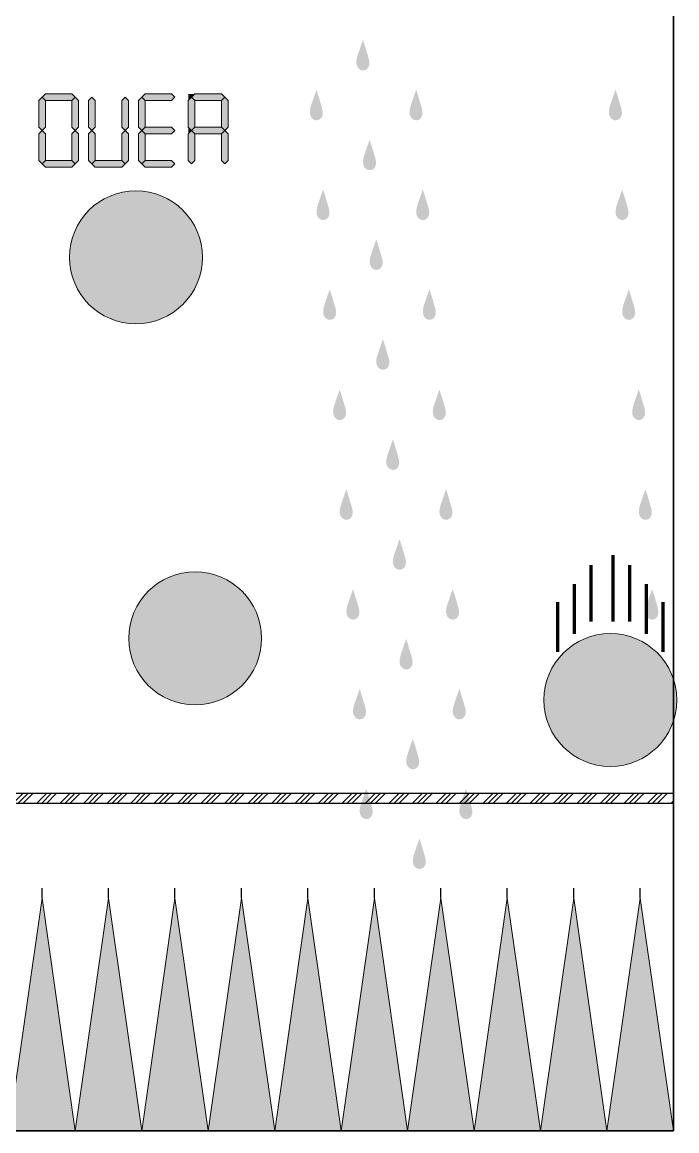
# Model space of a CAD drawing. Header units: millimetres. Extents: x -914 to 2637, y 40 to 664.
# Drawn here: x 2439.8 to 2636.8, y 39.6 to 373 of the extents above; entities that cross this region are included whole.
import ezdxf

# ---------------------------------------------------------------- set-up
doc = ezdxf.new("R2010")
doc.units = ezdxf.units.MM
doc.header["$MEASUREMENT"] = 0
doc.layers.get('DEFPOINTS').update_dxf_attribs({"lineweight": 9})
picture_1 = doc.add_image_def('image1.jpg', size_in_pixel=(400, 500))

msp = doc.modelspace()

# ---------------------------------------------------------------- hatches: boundary and pattern name
h = msp.add_hatch(color=256)
h.dxf.hatch_style = 1
h.set_gradient(color1=(128, 128, 128), color2=(214, 214, 214), tint=1, name='INVCYLINDER')
edge = h.paths.add_edge_path()
edge.add_spline(control_points=[(2542.38, 367.63), (2542.15, 366.98), (2541.73, 365.78), (2541.04, 363.77), (2540.36, 361.88), (2540.36, 359.79), (2541.6, 358.34), (2543.49, 358.5), (2544.42, 360.04), (2544.18, 361.97), (2543.55, 363.8), (2543, 365.79), (2542.6, 366.98), (2542.38, 367.63)], knot_values=[0, 0, 0, 0, 2.075802, 3.793965, 6.384363, 8.068256, 9.857077, 11.399505, 12.986538, 14.639919, 17.091262, 18.797614, 20.849902, 20.849902, 20.849902, 20.849902], degree=3, periodic=0)
h = msp.add_hatch(color=256)
h.dxf.hatch_style = 1
h.set_gradient(color1=(255, 0, 255), color2=(255, 0, 0), rotation=90, tint=1, name='SPHERICAL')
h.paths.add_polyline_path([(2444.8, 341.37), (2445.8, 340.37), (2446.8, 341.37), (2446.8, 349.37), (2445.8, 350.37), (2444.8, 349.37)])
h = msp.add_hatch(color=256)
h.dxf.hatch_style = 1
h.set_gradient(color1=(255, 0, 255), color2=(255, 0, 0), rotation=90, tint=1, name='SPHERICAL')
h.paths.add_polyline_path([(2454.8, 349.37), (2455.8, 350.37), (2454.8, 351.37), (2446.8, 351.37), (2445.8, 350.37), (2446.8, 349.37)])
h = msp.add_hatch(color=256)
h.dxf.hatch_style = 1
h.set_gradient(color1=(255, 0, 255), color2=(255, 0, 0), rotation=90, tint=1, name='SPHERICAL')
h.paths.add_polyline_path([(2454.8, 341.37), (2455.8, 340.37), (2456.8, 341.37), (2456.8, 349.37), (2455.8, 350.37), (2454.8, 349.37)])
h = msp.add_hatch(color=256)
h.dxf.hatch_style = 1
h.set_gradient(color1=(255, 0, 255), color2=(255, 0, 0), rotation=90, tint=1, name='SPHERICAL')
h.paths.add_polyline_path([(2459.8, 341.37), (2460.8, 340.37), (2461.8, 341.37), (2461.8, 349.37), (2460.8, 350.37), (2459.8, 349.37)])
h = msp.add_hatch(color=256)
h.dxf.hatch_style = 1
h.set_gradient(color1=(255, 0, 255), color2=(255, 0, 0), rotation=90, tint=1, name='SPHERICAL')
h.paths.add_polyline_path([(2469.8, 341.37), (2470.8, 340.37), (2471.8, 341.37), (2471.8, 349.37), (2470.8, 350.37), (2469.8, 349.37)])
h = msp.add_hatch(color=256)
h.dxf.hatch_style = 1
h.set_gradient(color1=(255, 0, 255), color2=(255, 0, 0), rotation=90, tint=1, name='SPHERICAL')
h.paths.add_polyline_path([(2474.8, 341.37), (2475.8, 340.37), (2476.8, 341.37), (2476.8, 349.37), (2475.8, 350.37), (2474.8, 349.37)])
h = msp.add_hatch(color=256)
h.dxf.hatch_style = 1
h.set_gradient(color1=(255, 0, 255), color2=(255, 0, 0), rotation=90, tint=1, name='SPHERICAL')
h.paths.add_polyline_path([(2484.8, 349.37), (2485.8, 350.37), (2484.8, 351.37), (2476.8, 351.37), (2475.8, 350.37), (2476.8, 349.37)])
h = msp.add_hatch(color=256)
h.dxf.hatch_style = 1
h.set_gradient(color1=(255, 0, 255), color2=(255, 0, 255), rotation=90, tint=1, name='SPHERICAL')
h.paths.add_polyline_path([(2491.8, 351.37), (2489.8, 351.37), (2490.8, 350.37)])
h = msp.add_hatch(color=256)
h.dxf.hatch_style = 1
h.set_gradient(color1=(255, 0, 255), color2=(255, 0, 255), rotation=90, tint=1, name='SPHERICAL')
h.paths.add_polyline_path([(2490.8, 350.37), (2489.8, 351.37), (2489.8, 349.37)])
h = msp.add_hatch(color=256)
h.dxf.hatch_style = 1
h.set_gradient(color1=(255, 0, 255), color2=(255, 0, 0), rotation=90, tint=1, name='SPHERICAL')
h.paths.add_polyline_path([(2489.8, 341.37), (2490.8, 340.37), (2491.8, 341.37), (2491.8, 349.37), (2490.8, 350.37), (2489.8, 349.37)])
h = msp.add_hatch(color=256)
h.dxf.hatch_style = 1
h.set_gradient(color1=(255, 0, 255), color2=(255, 0, 0), rotation=90, tint=1, name='SPHERICAL')
h.paths.add_polyline_path([(2499.8, 349.37), (2500.8, 350.37), (2499.8, 351.37), (2491.8, 351.37), (2490.8, 350.37), (2491.8, 349.37)])
h = msp.add_hatch(color=256)
h.dxf.hatch_style = 1
h.set_gradient(color1=(255, 0, 255), color2=(255, 0, 0), rotation=90, tint=1, name='SPHERICAL')
h.paths.add_polyline_path([(2499.8, 341.37), (2500.8, 340.37), (2501.8, 341.37), (2501.8, 349.37), (2500.8, 350.37), (2499.8, 349.37)])
h = msp.add_hatch(color=256)
h.dxf.hatch_style = 1
h.set_gradient(color1=(128, 128, 128), color2=(214, 214, 214), tint=1, name='INVCYLINDER')
edge = h.paths.add_edge_path()
edge.add_spline(control_points=[(2528.38, 352.63), (2528.15, 351.98), (2527.73, 350.78), (2527.04, 348.77), (2526.36, 346.88), (2526.36, 344.79), (2527.6, 343.34), (2529.49, 343.5), (2530.42, 345.04), (2530.18, 346.97), (2529.55, 348.8), (2529, 350.79), (2528.6, 351.98), (2528.38, 352.63)], knot_values=[0, 0, 0, 0, 2.075802, 3.793965, 6.384363, 8.068256, 9.857077, 11.399505, 12.986538, 14.639919, 17.091262, 18.797614, 20.849902, 20.849902, 20.849902, 20.849902], degree=3, periodic=0)
h = msp.add_hatch(color=256)
h.dxf.hatch_style = 1
h.set_gradient(color1=(128, 128, 128), color2=(214, 214, 214), tint=1, name='INVCYLINDER')
edge = h.paths.add_edge_path()
edge.add_spline(control_points=[(2558.38, 352.63), (2558.15, 351.98), (2557.73, 350.78), (2557.04, 348.77), (2556.36, 346.88), (2556.36, 344.79), (2557.6, 343.34), (2559.49, 343.5), (2560.42, 345.04), (2560.18, 346.97), (2559.55, 348.8), (2559, 350.79), (2558.6, 351.98), (2558.38, 352.63)], knot_values=[0, 0, 0, 0, 2.075802, 3.793965, 6.384363, 8.068256, 9.857077, 11.399505, 12.986538, 14.639919, 17.091262, 18.797614, 20.849902, 20.849902, 20.849902, 20.849902], degree=3, periodic=0)
h = msp.add_hatch(color=256)
h.dxf.hatch_style = 1
h.set_gradient(color1=(128, 128, 128), color2=(214, 214, 214), tint=1, name='INVCYLINDER')
edge = h.paths.add_edge_path()
edge.add_spline(control_points=[(2618.38, 352.63), (2618.15, 351.98), (2617.73, 350.78), (2617.04, 348.77), (2616.36, 346.88), (2616.36, 344.79), (2617.6, 343.34), (2619.49, 343.5), (2620.42, 345.04), (2620.18, 346.97), (2619.55, 348.8), (2619, 350.79), (2618.6, 351.98), (2618.38, 352.63)], knot_values=[0, 0, 0, 0, 2.075802, 3.793965, 6.384363, 8.068256, 9.857077, 11.399505, 12.986538, 14.639919, 17.091262, 18.797614, 20.849902, 20.849902, 20.849902, 20.849902], degree=3, periodic=0)
h = msp.add_hatch(color=256)
h.dxf.hatch_style = 1
h.set_gradient(color1=(255, 0, 255), color2=(255, 0, 0), rotation=90, tint=1, name='SPHERICAL')
h.paths.add_polyline_path([(2444.8, 331.37), (2445.8, 330.37), (2446.8, 331.37), (2446.8, 339.37), (2445.8, 340.37), (2444.8, 339.37)])
h = msp.add_hatch(color=256)
h.dxf.hatch_style = 1
h.set_gradient(color1=(255, 0, 255), color2=(255, 0, 0), rotation=90, tint=1, name='SPHERICAL')
h.paths.add_polyline_path([(2454.8, 331.37), (2455.8, 330.37), (2456.8, 331.37), (2456.8, 339.37), (2455.8, 340.37), (2454.8, 339.37)])
h = msp.add_hatch(color=256)
h.dxf.hatch_style = 1
h.set_gradient(color1=(255, 0, 255), color2=(255, 0, 0), rotation=90, tint=1, name='SPHERICAL')
h.paths.add_polyline_path([(2459.8, 331.37), (2460.8, 330.37), (2461.8, 331.37), (2461.8, 339.37), (2460.8, 340.37), (2459.8, 339.37)])
h = msp.add_hatch(color=256)
h.dxf.hatch_style = 1
h.set_gradient(color1=(255, 0, 255), color2=(255, 0, 0), rotation=90, tint=1, name='SPHERICAL')
h.paths.add_polyline_path([(2469.8, 331.37), (2470.8, 330.37), (2471.8, 331.37), (2471.8, 339.37), (2470.8, 340.37), (2469.8, 339.37)])
h = msp.add_hatch(color=256)
h.dxf.hatch_style = 1
h.set_gradient(color1=(255, 0, 255), color2=(255, 0, 0), rotation=90, tint=1, name='SPHERICAL')
h.paths.add_polyline_path([(2474.8, 331.37), (2475.8, 330.37), (2476.8, 331.37), (2476.8, 339.37), (2475.8, 340.37), (2474.8, 339.37)])
h = msp.add_hatch(color=256)
h.dxf.hatch_style = 1
h.set_gradient(color1=(255, 0, 255), color2=(255, 0, 0), rotation=90, tint=1, name='SPHERICAL')
h.paths.add_polyline_path([(2484.8, 339.37), (2485.8, 340.37), (2484.8, 341.37), (2476.8, 341.37), (2475.8, 340.37), (2476.8, 339.37)])
h = msp.add_hatch(color=256)
h.dxf.hatch_style = 1
h.set_gradient(color1=(255, 0, 255), color2=(255, 0, 255), rotation=90, tint=1, name='SPHERICAL')
h.paths.add_polyline_path([(2490.8, 340.37), (2489.8, 341.37), (2489.8, 339.37)])
h = msp.add_hatch(color=256)
h.dxf.hatch_style = 1
h.set_gradient(color1=(255, 0, 255), color2=(255, 0, 0), rotation=90, tint=1, name='SPHERICAL')
h.paths.add_polyline_path([(2489.8, 331.37), (2490.8, 330.37), (2491.8, 331.37), (2491.8, 339.37), (2490.8, 340.37), (2489.8, 339.37)])
h = msp.add_hatch(color=256)
h.dxf.hatch_style = 1
h.set_gradient(color1=(255, 0, 255), color2=(255, 0, 0), rotation=90, tint=1, name='SPHERICAL')
h.paths.add_polyline_path([(2499.8, 339.37), (2500.8, 340.37), (2499.8, 341.37), (2491.8, 341.37), (2490.8, 340.37), (2491.8, 339.37)])
h = msp.add_hatch(color=256)
h.dxf.hatch_style = 1
h.set_gradient(color1=(255, 0, 255), color2=(255, 0, 0), rotation=90, tint=1, name='SPHERICAL')
h.paths.add_polyline_path([(2499.8, 331.37), (2500.8, 330.37), (2501.8, 331.37), (2501.8, 339.37), (2500.8, 340.37), (2499.8, 339.37)])
h = msp.add_hatch(color=256)
h.dxf.hatch_style = 1
h.set_gradient(color1=(128, 128, 128), color2=(214, 214, 214), tint=1, name='INVCYLINDER')
edge = h.paths.add_edge_path()
edge.add_spline(control_points=[(2544.38, 337.63), (2544.15, 336.98), (2543.73, 335.78), (2543.04, 333.77), (2542.36, 331.88), (2542.36, 329.79), (2543.6, 328.34), (2545.49, 328.5), (2546.42, 330.04), (2546.18, 331.97), (2545.55, 333.8), (2545, 335.79), (2544.6, 336.98), (2544.38, 337.63)], knot_values=[0, 0, 0, 0, 2.075802, 3.793965, 6.384363, 8.068256, 9.857077, 11.399505, 12.986538, 14.639919, 17.091262, 18.797614, 20.849902, 20.849902, 20.849902, 20.849902], degree=3, periodic=0)
h = msp.add_hatch(color=256)
h.dxf.hatch_style = 1
h.set_gradient(color1=(255, 0, 255), color2=(255, 0, 0), rotation=90, tint=1, name='SPHERICAL')
h.paths.add_polyline_path([(2454.8, 329.37), (2455.8, 330.37), (2454.8, 331.37), (2446.8, 331.37), (2445.8, 330.37), (2446.8, 329.37)])
h = msp.add_hatch(color=256)
h.dxf.hatch_style = 1
h.set_gradient(color1=(255, 0, 255), color2=(255, 0, 0), rotation=90, tint=1, name='SPHERICAL')
h.paths.add_polyline_path([(2469.8, 329.37), (2470.8, 330.37), (2469.8, 331.37), (2461.8, 331.37), (2460.8, 330.37), (2461.8, 329.37)])
h = msp.add_hatch(color=256)
h.dxf.hatch_style = 1
h.set_gradient(color1=(255, 0, 255), color2=(255, 0, 0), rotation=90, tint=1, name='SPHERICAL')
h.paths.add_polyline_path([(2484.8, 329.37), (2485.8, 330.37), (2484.8, 331.37), (2476.8, 331.37), (2475.8, 330.37), (2476.8, 329.37)])
h = msp.add_hatch(color=256)
h.dxf.hatch_style = 1
h.set_gradient(color1=(255, 0, 0), rotation=90, tint=1, name='SPHERICAL')
h.paths.add_polyline_path([(2494.05, 302.26, 1), (2454.05, 302.26, 1)])
h = msp.add_hatch(color=256)
h.dxf.hatch_style = 1
h.set_gradient(color1=(128, 128, 128), color2=(214, 214, 214), tint=1, name='INVCYLINDER')
edge = h.paths.add_edge_path()
edge.add_spline(control_points=[(2530.38, 322.63), (2530.15, 321.98), (2529.73, 320.78), (2529.04, 318.77), (2528.36, 316.88), (2528.36, 314.79), (2529.6, 313.34), (2531.49, 313.5), (2532.42, 315.04), (2532.18, 316.97), (2531.55, 318.8), (2531, 320.79), (2530.6, 321.98), (2530.38, 322.63)], knot_values=[0, 0, 0, 0, 2.075802, 3.793965, 6.384363, 8.068256, 9.857077, 11.399505, 12.986538, 14.639919, 17.091262, 18.797614, 20.849902, 20.849902, 20.849902, 20.849902], degree=3, periodic=0)
h = msp.add_hatch(color=256)
h.dxf.hatch_style = 1
h.set_gradient(color1=(128, 128, 128), color2=(214, 214, 214), tint=1, name='INVCYLINDER')
edge = h.paths.add_edge_path()
edge.add_spline(control_points=[(2560.38, 322.63), (2560.15, 321.98), (2559.73, 320.78), (2559.04, 318.77), (2558.36, 316.88), (2558.36, 314.79), (2559.6, 313.34), (2561.49, 313.5), (2562.42, 315.04), (2562.18, 316.97), (2561.55, 318.8), (2561, 320.79), (2560.6, 321.98), (2560.38, 322.63)], knot_values=[0, 0, 0, 0, 2.075802, 3.793965, 6.384363, 8.068256, 9.857077, 11.399505, 12.986538, 14.639919, 17.091262, 18.797614, 20.849902, 20.849902, 20.849902, 20.849902], degree=3, periodic=0)
h = msp.add_hatch(color=256)
h.dxf.hatch_style = 1
h.set_gradient(color1=(128, 128, 128), color2=(214, 214, 214), tint=1, name='INVCYLINDER')
edge = h.paths.add_edge_path()
edge.add_spline(control_points=[(2620.38, 322.63), (2620.15, 321.98), (2619.73, 320.78), (2619.04, 318.77), (2618.36, 316.88), (2618.36, 314.79), (2619.6, 313.34), (2621.49, 313.5), (2622.42, 315.04), (2622.18, 316.97), (2621.55, 318.8), (2621, 320.79), (2620.6, 321.98), (2620.38, 322.63)], knot_values=[0, 0, 0, 0, 2.075802, 3.793965, 6.384363, 8.068256, 9.857077, 11.399505, 12.986538, 14.639919, 17.091262, 18.797614, 20.849902, 20.849902, 20.849902, 20.849902], degree=3, periodic=0)
h = msp.add_hatch(color=256)
h.dxf.hatch_style = 1
h.set_gradient(color1=(128, 128, 128), color2=(214, 214, 214), tint=1, name='INVCYLINDER')
edge = h.paths.add_edge_path()
edge.add_spline(control_points=[(2546.38, 307.63), (2546.15, 306.98), (2545.73, 305.78), (2545.04, 303.77), (2544.36, 301.88), (2544.36, 299.79), (2545.6, 298.34), (2547.49, 298.5), (2548.42, 300.04), (2548.18, 301.97), (2547.55, 303.8), (2547, 305.79), (2546.6, 306.98), (2546.38, 307.63)], knot_values=[0, 0, 0, 0, 2.075802, 3.793965, 6.384363, 8.068256, 9.857077, 11.399505, 12.986538, 14.639919, 17.091262, 18.797614, 20.849902, 20.849902, 20.849902, 20.849902], degree=3, periodic=0)
h = msp.add_hatch(color=256)
h.dxf.hatch_style = 1
h.set_gradient(color1=(128, 128, 128), color2=(214, 214, 214), tint=1, name='INVCYLINDER')
edge = h.paths.add_edge_path()
edge.add_spline(control_points=[(2532.38, 292.63), (2532.15, 291.98), (2531.73, 290.78), (2531.04, 288.77), (2530.36, 286.88), (2530.36, 284.79), (2531.6, 283.34), (2533.49, 283.5), (2534.42, 285.04), (2534.18, 286.97), (2533.55, 288.8), (2533, 290.79), (2532.6, 291.98), (2532.38, 292.63)], knot_values=[0, 0, 0, 0, 2.075802, 3.793965, 6.384363, 8.068256, 9.857077, 11.399505, 12.986538, 14.639919, 17.091262, 18.797614, 20.849902, 20.849902, 20.849902, 20.849902], degree=3, periodic=0)
h = msp.add_hatch(color=256)
h.dxf.hatch_style = 1
h.set_gradient(color1=(128, 128, 128), color2=(214, 214, 214), tint=1, name='INVCYLINDER')
edge = h.paths.add_edge_path()
edge.add_spline(control_points=[(2562.38, 292.63), (2562.15, 291.98), (2561.73, 290.78), (2561.04, 288.77), (2560.36, 286.88), (2560.36, 284.79), (2561.6, 283.34), (2563.49, 283.5), (2564.42, 285.04), (2564.18, 286.97), (2563.55, 288.8), (2563, 290.79), (2562.6, 291.98), (2562.38, 292.63)], knot_values=[0, 0, 0, 0, 2.075802, 3.793965, 6.384363, 8.068256, 9.857077, 11.399505, 12.986538, 14.639919, 17.091262, 18.797614, 20.849902, 20.849902, 20.849902, 20.849902], degree=3, periodic=0)
h = msp.add_hatch(color=256)
h.dxf.hatch_style = 1
h.set_gradient(color1=(128, 128, 128), color2=(214, 214, 214), tint=1, name='INVCYLINDER')
edge = h.paths.add_edge_path()
edge.add_spline(control_points=[(2622.38, 292.63), (2622.15, 291.98), (2621.73, 290.78), (2621.04, 288.77), (2620.36, 286.88), (2620.36, 284.79), (2621.6, 283.34), (2623.49, 283.5), (2624.42, 285.04), (2624.18, 286.97), (2623.55, 288.8), (2623, 290.79), (2622.6, 291.98), (2622.38, 292.63)], knot_values=[0, 0, 0, 0, 2.075802, 3.793965, 6.384363, 8.068256, 9.857077, 11.399505, 12.986538, 14.639919, 17.091262, 18.797614, 20.849902, 20.849902, 20.849902, 20.849902], degree=3, periodic=0)
h = msp.add_hatch(color=256)
h.dxf.hatch_style = 1
h.set_gradient(color1=(128, 128, 128), color2=(214, 214, 214), tint=1, name='INVCYLINDER')
edge = h.paths.add_edge_path()
edge.add_spline(control_points=[(2548.38, 277.63), (2548.15, 276.98), (2547.73, 275.78), (2547.04, 273.77), (2546.36, 271.88), (2546.36, 269.79), (2547.6, 268.34), (2549.49, 268.5), (2550.42, 270.04), (2550.18, 271.97), (2549.55, 273.8), (2549, 275.79), (2548.6, 276.98), (2548.38, 277.63)], knot_values=[0, 0, 0, 0, 2.075802, 3.793965, 6.384363, 8.068256, 9.857077, 11.399505, 12.986538, 14.639919, 17.091262, 18.797614, 20.849902, 20.849902, 20.849902, 20.849902], degree=3, periodic=0)
h = msp.add_hatch(color=256)
h.dxf.hatch_style = 1
h.set_gradient(color1=(128, 128, 128), color2=(214, 214, 214), tint=1, name='INVCYLINDER')
edge = h.paths.add_edge_path()
edge.add_spline(control_points=[(2535.37, 262.5), (2535.14, 261.85), (2534.72, 260.66), (2534.04, 258.64), (2533.36, 256.76), (2533.35, 254.66), (2534.6, 253.21), (2536.49, 253.37), (2537.41, 254.91), (2537.18, 256.85), (2536.54, 258.67), (2535.99, 260.67), (2535.59, 261.85), (2535.37, 262.5)], knot_values=[0, 0, 0, 0, 2.075802, 3.793965, 6.384363, 8.068256, 9.857077, 11.399505, 12.986538, 14.639919, 17.091262, 18.797614, 20.849902, 20.849902, 20.849902, 20.849902], degree=3, periodic=0)
h = msp.add_hatch(color=256)
h.dxf.hatch_style = 1
h.set_gradient(color1=(128, 128, 128), color2=(214, 214, 214), tint=1, name='INVCYLINDER')
edge = h.paths.add_edge_path()
edge.add_spline(control_points=[(2565.37, 262.5), (2565.14, 261.85), (2564.72, 260.66), (2564.04, 258.64), (2563.36, 256.76), (2563.35, 254.66), (2564.6, 253.21), (2566.49, 253.37), (2567.41, 254.91), (2567.18, 256.85), (2566.54, 258.67), (2565.99, 260.67), (2565.59, 261.85), (2565.37, 262.5)], knot_values=[0, 0, 0, 0, 2.075802, 3.793965, 6.384363, 8.068256, 9.857077, 11.399505, 12.986538, 14.639919, 17.091262, 18.797614, 20.849902, 20.849902, 20.849902, 20.849902], degree=3, periodic=0)
h = msp.add_hatch(color=256)
h.dxf.hatch_style = 1
h.set_gradient(color1=(128, 128, 128), color2=(214, 214, 214), tint=1, name='INVCYLINDER')
edge = h.paths.add_edge_path()
edge.add_spline(control_points=[(2625.37, 262.5), (2625.14, 261.85), (2624.72, 260.66), (2624.04, 258.64), (2623.36, 256.76), (2623.35, 254.66), (2624.6, 253.21), (2626.49, 253.37), (2627.41, 254.91), (2627.18, 256.85), (2626.54, 258.67), (2625.99, 260.67), (2625.59, 261.85), (2625.37, 262.5)], knot_values=[0, 0, 0, 0, 2.075802, 3.793965, 6.384363, 8.068256, 9.857077, 11.399505, 12.986538, 14.639919, 17.091262, 18.797614, 20.849902, 20.849902, 20.849902, 20.849902], degree=3, periodic=0)
h = msp.add_hatch(color=256)
h.dxf.hatch_style = 1
h.set_gradient(color1=(128, 128, 128), color2=(214, 214, 214), tint=1, name='INVCYLINDER')
edge = h.paths.add_edge_path()
edge.add_spline(control_points=[(2551.37, 247.5), (2551.14, 246.85), (2550.72, 245.66), (2550.04, 243.64), (2549.36, 241.76), (2549.35, 239.66), (2550.6, 238.21), (2552.49, 238.37), (2553.41, 239.91), (2553.18, 241.85), (2552.54, 243.67), (2551.99, 245.67), (2551.59, 246.85), (2551.37, 247.5)], knot_values=[0, 0, 0, 0, 2.075802, 3.793965, 6.384363, 8.068256, 9.857077, 11.399505, 12.986538, 14.639919, 17.091262, 18.797614, 20.849902, 20.849902, 20.849902, 20.849902], degree=3, periodic=0)
h = msp.add_hatch(color=256)
h.dxf.hatch_style = 1
h.set_gradient(color1=(128, 128, 128), color2=(214, 214, 214), tint=1, name='INVCYLINDER')
edge = h.paths.add_edge_path()
edge.add_spline(control_points=[(2537.37, 232.5), (2537.14, 231.85), (2536.72, 230.66), (2536.04, 228.64), (2535.36, 226.76), (2535.35, 224.66), (2536.6, 223.21), (2538.49, 223.37), (2539.41, 224.91), (2539.18, 226.85), (2538.54, 228.67), (2537.99, 230.67), (2537.59, 231.85), (2537.37, 232.5)], knot_values=[0, 0, 0, 0, 2.075802, 3.793965, 6.384363, 8.068256, 9.857077, 11.399505, 12.986538, 14.639919, 17.091262, 18.797614, 20.849902, 20.849902, 20.849902, 20.849902], degree=3, periodic=0)
h = msp.add_hatch(color=256)
h.dxf.hatch_style = 1
h.set_gradient(color1=(128, 128, 128), color2=(214, 214, 214), tint=1, name='INVCYLINDER')
edge = h.paths.add_edge_path()
edge.add_spline(control_points=[(2567.37, 232.5), (2567.14, 231.85), (2566.72, 230.66), (2566.04, 228.64), (2565.36, 226.76), (2565.35, 224.66), (2566.6, 223.21), (2568.49, 223.37), (2569.41, 224.91), (2569.18, 226.85), (2568.54, 228.67), (2567.99, 230.67), (2567.59, 231.85), (2567.37, 232.5)], knot_values=[0, 0, 0, 0, 2.075802, 3.793965, 6.384363, 8.068256, 9.857077, 11.399505, 12.986538, 14.639919, 17.091262, 18.797614, 20.849902, 20.849902, 20.849902, 20.849902], degree=3, periodic=0)
h = msp.add_hatch(color=256)
h.dxf.hatch_style = 1
h.set_gradient(color1=(128, 128, 128), color2=(214, 214, 214), tint=1, name='INVCYLINDER')
edge = h.paths.add_edge_path()
edge.add_spline(control_points=[(2627.37, 232.5), (2627.14, 231.85), (2626.72, 230.66), (2626.04, 228.64), (2625.36, 226.76), (2625.35, 224.66), (2626.6, 223.21), (2628.49, 223.37), (2629.41, 224.91), (2629.18, 226.85), (2628.54, 228.67), (2627.99, 230.67), (2627.59, 231.85), (2627.37, 232.5)], knot_values=[0, 0, 0, 0, 2.075802, 3.793965, 6.384363, 8.068256, 9.857077, 11.399505, 12.986538, 14.639919, 17.091262, 18.797614, 20.849902, 20.849902, 20.849902, 20.849902], degree=3, periodic=0)
h = msp.add_hatch(color=256)
h.dxf.hatch_style = 1
h.set_gradient(color1=(128, 128, 128), color2=(214, 214, 214), tint=1, name='INVCYLINDER')
edge = h.paths.add_edge_path()
edge.add_spline(control_points=[(2553.37, 217.5), (2553.14, 216.85), (2552.72, 215.66), (2552.04, 213.64), (2551.36, 211.76), (2551.35, 209.66), (2552.6, 208.21), (2554.49, 208.37), (2555.41, 209.91), (2555.18, 211.85), (2554.54, 213.67), (2553.99, 215.67), (2553.59, 216.85), (2553.37, 217.5)], knot_values=[0, 0, 0, 0, 2.075802, 3.793965, 6.384363, 8.068256, 9.857077, 11.399505, 12.986538, 14.639919, 17.091262, 18.797614, 20.849902, 20.849902, 20.849902, 20.849902], degree=3, periodic=0)
h = msp.add_hatch(color=256)
h.dxf.hatch_style = 1
h.set_gradient(color1=(255, 0, 255), rotation=90, tint=1, name='SPHERICAL')
h.paths.add_polyline_path([(2511.87, 187.7, 1), (2471.87, 187.7, 1)])
h = msp.add_hatch(color=256)
h.dxf.hatch_style = 1
h.set_gradient(color1=(128, 128, 128), color2=(214, 214, 214), tint=1, name='INVCYLINDER')
edge = h.paths.add_edge_path()
edge.add_spline(control_points=[(2539.37, 202.5), (2539.14, 201.85), (2538.72, 200.66), (2538.04, 198.64), (2537.36, 196.76), (2537.35, 194.66), (2538.6, 193.21), (2540.49, 193.37), (2541.41, 194.91), (2541.18, 196.85), (2540.54, 198.67), (2539.99, 200.67), (2539.59, 201.85), (2539.37, 202.5)], knot_values=[0, 0, 0, 0, 2.075802, 3.793965, 6.384363, 8.068256, 9.857077, 11.399505, 12.986538, 14.639919, 17.091262, 18.797614, 20.849902, 20.849902, 20.849902, 20.849902], degree=3, periodic=0)
h = msp.add_hatch(color=256)
h.dxf.hatch_style = 1
h.set_gradient(color1=(128, 128, 128), color2=(214, 214, 214), tint=1, name='INVCYLINDER')
edge = h.paths.add_edge_path()
edge.add_spline(control_points=[(2569.37, 202.5), (2569.14, 201.85), (2568.72, 200.66), (2568.04, 198.64), (2567.36, 196.76), (2567.35, 194.66), (2568.6, 193.21), (2570.49, 193.37), (2571.41, 194.91), (2571.18, 196.85), (2570.54, 198.67), (2569.99, 200.67), (2569.59, 201.85), (2569.37, 202.5)], knot_values=[0, 0, 0, 0, 2.075802, 3.793965, 6.384363, 8.068256, 9.857077, 11.399505, 12.986538, 14.639919, 17.091262, 18.797614, 20.849902, 20.849902, 20.849902, 20.849902], degree=3, periodic=0)
h = msp.add_hatch(color=256)
h.dxf.hatch_style = 1
h.set_gradient(color1=(128, 128, 128), color2=(214, 214, 214), tint=1, name='INVCYLINDER')
edge = h.paths.add_edge_path()
edge.add_spline(control_points=[(2629.37, 202.5), (2629.14, 201.85), (2628.72, 200.66), (2628.04, 198.64), (2627.36, 196.76), (2627.35, 194.66), (2628.6, 193.21), (2630.49, 193.37), (2631.41, 194.91), (2631.18, 196.85), (2630.54, 198.67), (2629.99, 200.67), (2629.59, 201.85), (2629.37, 202.5)], knot_values=[0, 0, 0, 0, 2.075802, 3.793965, 6.384363, 8.068256, 9.857077, 11.399505, 12.986538, 14.639919, 17.091262, 18.797614, 20.849902, 20.849902, 20.849902, 20.849902], degree=3, periodic=0)
h = msp.add_hatch(color=256)
h.dxf.hatch_style = 1
h.set_gradient(color1=(128, 128, 128), color2=(214, 214, 214), tint=1, name='INVCYLINDER')
edge = h.paths.add_edge_path()
edge.add_spline(control_points=[(2555.37, 187.5), (2555.14, 186.85), (2554.72, 185.66), (2554.04, 183.64), (2553.36, 181.76), (2553.35, 179.66), (2554.6, 178.21), (2556.49, 178.37), (2557.41, 179.91), (2557.18, 181.85), (2556.54, 183.67), (2555.99, 185.67), (2555.59, 186.85), (2555.37, 187.5)], knot_values=[0, 0, 0, 0, 2.075802, 3.793965, 6.384363, 8.068256, 9.857077, 11.399505, 12.986538, 14.639919, 17.091262, 18.797614, 20.849902, 20.849902, 20.849902, 20.849902], degree=3, periodic=0)
h = msp.add_hatch(color=256)
h.dxf.hatch_style = 1
h.set_gradient(color1=(255, 0, 255), rotation=90, tint=1, name='SPHERICAL')
h.paths.add_polyline_path([(2636.83, 169.16, 1), (2596.83, 169.16, 1)])
h = msp.add_hatch(color=256)
h.dxf.hatch_style = 1
h.set_gradient(color1=(128, 128, 128), color2=(214, 214, 214), tint=1, name='INVCYLINDER')
edge = h.paths.add_edge_path()
edge.add_spline(control_points=[(2541.37, 172.5), (2541.14, 171.85), (2540.72, 170.66), (2540.04, 168.64), (2539.36, 166.76), (2539.35, 164.66), (2540.6, 163.21), (2542.49, 163.37), (2543.41, 164.91), (2543.18, 166.85), (2542.54, 168.67), (2541.99, 170.67), (2541.59, 171.85), (2541.37, 172.5)], knot_values=[0, 0, 0, 0, 2.075802, 3.793965, 6.384363, 8.068256, 9.857077, 11.399505, 12.986538, 14.639919, 17.091262, 18.797614, 20.849902, 20.849902, 20.849902, 20.849902], degree=3, periodic=0)
h = msp.add_hatch(color=256)
h.dxf.hatch_style = 1
h.set_gradient(color1=(128, 128, 128), color2=(214, 214, 214), tint=1, name='INVCYLINDER')
edge = h.paths.add_edge_path()
edge.add_spline(control_points=[(2571.37, 172.5), (2571.14, 171.85), (2570.72, 170.66), (2570.04, 168.64), (2569.36, 166.76), (2569.35, 164.66), (2570.6, 163.21), (2572.49, 163.37), (2573.41, 164.91), (2573.18, 166.85), (2572.54, 168.67), (2571.99, 170.67), (2571.59, 171.85), (2571.37, 172.5)], knot_values=[0, 0, 0, 0, 2.075802, 3.793965, 6.384363, 8.068256, 9.857077, 11.399505, 12.986538, 14.639919, 17.091262, 18.797614, 20.849902, 20.849902, 20.849902, 20.849902], degree=3, periodic=0)
h = msp.add_hatch(color=256)
h.dxf.hatch_style = 1
h.set_gradient(color1=(128, 128, 128), color2=(214, 214, 214), tint=1, name='INVCYLINDER')
edge = h.paths.add_edge_path()
edge.add_spline(control_points=[(2557.37, 157.5), (2557.14, 156.85), (2556.72, 155.66), (2556.04, 153.64), (2555.36, 151.76), (2555.35, 149.66), (2556.6, 148.21), (2558.49, 148.37), (2559.41, 149.91), (2559.18, 151.85), (2558.54, 153.67), (2557.99, 155.67), (2557.59, 156.85), (2557.37, 157.5)], knot_values=[0, 0, 0, 0, 2.075802, 3.793965, 6.384363, 8.068256, 9.857077, 11.399505, 12.986538, 14.639919, 17.091262, 18.797614, 20.849902, 20.849902, 20.849902, 20.849902], degree=3, periodic=0)
h = msp.add_hatch()
h.set_pattern_fill('GOST_GROUND', color=256, scale=0.5)
h.set_pattern_definition([(45, (2200, 1e-14), (7.07107, 0), [10]), (45, (2201.5, 1e-14), (7.07107, 0), [10]), (45, (2203, 1e-14), (7.07107, 0), [10])])
h.paths.add_polyline_path([(2635.8, 141.12), (2235.8, 141.12), (2235.8, 138.12), (2635.8, 138.12)])
h = msp.add_hatch(color=256)
h.dxf.hatch_style = 1
h.set_gradient(color1=(128, 128, 128), color2=(214, 214, 214), tint=1, name='INVCYLINDER')
edge = h.paths.add_edge_path()
edge.add_spline(control_points=[(2543.37, 142.5), (2543.14, 141.85), (2542.72, 140.66), (2542.04, 138.64), (2541.36, 136.76), (2541.35, 134.66), (2542.6, 133.21), (2544.49, 133.37), (2545.41, 134.91), (2545.18, 136.85), (2544.54, 138.67), (2543.99, 140.67), (2543.59, 141.85), (2543.37, 142.5)], knot_values=[0, 0, 0, 0, 2.075802, 3.793965, 6.384363, 8.068256, 9.857077, 11.399505, 12.986538, 14.639919, 17.091262, 18.797614, 20.849902, 20.849902, 20.849902, 20.849902], degree=3, periodic=0)
h = msp.add_hatch(color=256)
h.dxf.hatch_style = 1
h.set_gradient(color1=(128, 128, 128), color2=(214, 214, 214), tint=1, name='INVCYLINDER')
edge = h.paths.add_edge_path()
edge.add_spline(control_points=[(2573.37, 142.5), (2573.14, 141.85), (2572.72, 140.66), (2572.04, 138.64), (2571.36, 136.76), (2571.35, 134.66), (2572.6, 133.21), (2574.49, 133.37), (2575.41, 134.91), (2575.18, 136.85), (2574.54, 138.67), (2573.99, 140.67), (2573.59, 141.85), (2573.37, 142.5)], knot_values=[0, 0, 0, 0, 2.075802, 3.793965, 6.384363, 8.068256, 9.857077, 11.399505, 12.986538, 14.639919, 17.091262, 18.797614, 20.849902, 20.849902, 20.849902, 20.849902], degree=3, periodic=0)
h = msp.add_hatch(color=256)
h.dxf.hatch_style = 1
h.set_gradient(color1=(128, 128, 128), color2=(214, 214, 214), tint=1, name='INVCYLINDER')
edge = h.paths.add_edge_path()
edge.add_spline(control_points=[(2559.37, 127.5), (2559.14, 126.85), (2558.72, 125.66), (2558.04, 123.64), (2557.36, 121.76), (2557.35, 119.66), (2558.6, 118.21), (2560.49, 118.37), (2561.41, 119.91), (2561.18, 121.85), (2560.54, 123.67), (2559.99, 125.67), (2559.59, 126.85), (2559.37, 127.5)], knot_values=[0, 0, 0, 0, 2.075802, 3.793965, 6.384363, 8.068256, 9.857077, 11.399505, 12.986538, 14.639919, 17.091262, 18.797614, 20.849902, 20.849902, 20.849902, 20.849902], degree=3, periodic=0)
h = msp.add_hatch(color=256)
h.dxf.hatch_style = 1
h.set_gradient(color1=(225, 223, 219), color2=(91, 91, 91), tint=1, name='INVCYLINDER')
h.paths.add_polyline_path([(2455.8, 39.62), (2445.8, 109.62), (2435.8, 39.62)])
h = msp.add_hatch(color=256)
h.dxf.hatch_style = 1
h.set_gradient(color1=(225, 223, 219), color2=(91, 91, 91), tint=1, name='INVCYLINDER')
h.paths.add_polyline_path([(2475.8, 39.62), (2465.8, 109.62), (2455.8, 39.62)])
h = msp.add_hatch(color=256)
h.dxf.hatch_style = 1
h.set_gradient(color1=(225, 223, 219), color2=(91, 91, 91), tint=1, name='INVCYLINDER')
h.paths.add_polyline_path([(2495.8, 39.62), (2485.8, 109.62), (2475.8, 39.62)])
h = msp.add_hatch(color=256)
h.dxf.hatch_style = 1
h.set_gradient(color1=(225, 223, 219), color2=(91, 91, 91), tint=1, name='INVCYLINDER')
h.paths.add_polyline_path([(2515.8, 39.62), (2505.8, 109.62), (2495.8, 39.62)])
h = msp.add_hatch(color=256)
h.dxf.hatch_style = 1
h.set_gradient(color1=(225, 223, 219), color2=(91, 91, 91), tint=1, name='INVCYLINDER')
h.paths.add_polyline_path([(2535.8, 39.62), (2525.8, 109.62), (2515.8, 39.62)])
h = msp.add_hatch(color=256)
h.dxf.hatch_style = 1
h.set_gradient(color1=(225, 223, 219), color2=(91, 91, 91), tint=1, name='INVCYLINDER')
h.paths.add_polyline_path([(2555.8, 39.62), (2545.8, 109.62), (2535.8, 39.62)])
h = msp.add_hatch(color=256)
h.dxf.hatch_style = 1
h.set_gradient(color1=(225, 223, 219), color2=(91, 91, 91), tint=1, name='INVCYLINDER')
h.paths.add_polyline_path([(2575.8, 39.62), (2565.8, 109.62), (2555.8, 39.62)])
h = msp.add_hatch(color=256)
h.dxf.hatch_style = 1
h.set_gradient(color1=(225, 223, 219), color2=(91, 91, 91), tint=1, name='INVCYLINDER')
h.paths.add_polyline_path([(2595.8, 39.62), (2585.8, 109.62), (2575.8, 39.62)])
h = msp.add_hatch(color=256)
h.dxf.hatch_style = 1
h.set_gradient(color1=(225, 223, 219), color2=(91, 91, 91), tint=1, name='INVCYLINDER')
h.paths.add_polyline_path([(2615.8, 39.62), (2605.8, 109.62), (2595.8, 39.62)])
h = msp.add_hatch(color=256)
h.dxf.hatch_style = 1
h.set_gradient(color1=(225, 223, 219), color2=(91, 91, 91), tint=1, name='INVCYLINDER')
h.paths.add_polyline_path([(2635.8, 39.62), (2625.8, 109.62), (2615.8, 39.62)])

# ---------------------------------------------------------------- linework, layer by layer
for p, q in [((2235.8, 141.12), (2635.8, 141.12)), ((2235.8, 138.12), (2635.8, 138.12)), ((2445.8, 109.62), (2445.8, 112.62)), ((2465.8, 109.62), (2465.8, 112.62)), ((2485.8, 109.62), (2485.8, 112.62)), ((2505.8, 109.62), (2505.8, 112.62)), ((2525.8, 109.62), (2525.8, 112.62)), ((2545.8, 109.62), (2545.8, 112.62)), ((2565.8, 109.62), (2565.8, 112.62)), ((2585.8, 109.62), (2585.8, 112.62)), ((2605.8, 109.62), (2605.8, 112.62)), ((2625.8, 109.62), (2625.8, 112.62))]:
    msp.add_line(p, q)
msp.add_lwpolyline([(2235.8, 39.62), (2635.8, 39.62), (2635.8, 539.62), (2235.8, 539.62)], close=True)
at = {"const_width": 1}
for points in [[(2611, 192.74), (2611, 209.74)], [(2617.66, 192.74), (2617.66, 212.74)], [(2622.66, 192.74), (2622.66, 209.74)], [(2606, 189.03), (2606, 204.03)], [(2627.66, 189.03), (2627.66, 204.03)], [(2601, 183.59), (2601, 198.59)], [(2632.66, 183.59), (2632.66, 198.59)]]:
    msp.add_lwpolyline(points, dxfattribs=at)
at = {"layer": 'DEFPOINTS'}
for points in [[(2446.8, 341.37), (2446.8, 349.37), (2445.8, 350.37), (2444.8, 349.37), (2444.8, 341.37), (2445.8, 340.37)], [(2454.8, 351.37), (2446.8, 351.37), (2445.8, 350.37), (2446.8, 349.37), (2454.8, 349.37), (2455.8, 350.37)], [(2456.8, 341.37), (2456.8, 349.37), (2455.8, 350.37), (2454.8, 349.37), (2454.8, 341.37), (2455.8, 340.37)], [(2461.8, 341.37), (2461.8, 349.37), (2460.8, 350.37), (2459.8, 349.37), (2459.8, 341.37), (2460.8, 340.37)], [(2471.8, 341.37), (2471.8, 349.37), (2470.8, 350.37), (2469.8, 349.37), (2469.8, 341.37), (2470.8, 340.37)], [(2476.8, 341.37), (2476.8, 349.37), (2475.8, 350.37), (2474.8, 349.37), (2474.8, 341.37), (2475.8, 340.37)], [(2484.8, 351.37), (2476.8, 351.37), (2475.8, 350.37), (2476.8, 349.37), (2484.8, 349.37), (2485.8, 350.37)], [(2491.8, 341.37), (2491.8, 349.37), (2490.8, 350.37), (2489.8, 349.37), (2489.8, 341.37), (2490.8, 340.37)], [(2499.8, 351.37), (2491.8, 351.37), (2490.8, 350.37), (2491.8, 349.37), (2499.8, 349.37), (2500.8, 350.37)], [(2501.8, 341.37), (2501.8, 349.37), (2500.8, 350.37), (2499.8, 349.37), (2499.8, 341.37), (2500.8, 340.37)], [(2446.8, 331.37), (2446.8, 339.37), (2445.8, 340.37), (2444.8, 339.37), (2444.8, 331.37), (2445.8, 330.37)], [(2456.8, 331.37), (2456.8, 339.37), (2455.8, 340.37), (2454.8, 339.37), (2454.8, 331.37), (2455.8, 330.37)], [(2461.8, 331.37), (2461.8, 339.37), (2460.8, 340.37), (2459.8, 339.37), (2459.8, 331.37), (2460.8, 330.37)], [(2471.8, 331.37), (2471.8, 339.37), (2470.8, 340.37), (2469.8, 339.37), (2469.8, 331.37), (2470.8, 330.37)], [(2476.8, 331.37), (2476.8, 339.37), (2475.8, 340.37), (2474.8, 339.37), (2474.8, 331.37), (2475.8, 330.37)], [(2484.8, 341.37), (2476.8, 341.37), (2475.8, 340.37), (2476.8, 339.37), (2484.8, 339.37), (2485.8, 340.37)], [(2491.8, 331.37), (2491.8, 339.37), (2490.8, 340.37), (2489.8, 339.37), (2489.8, 331.37), (2490.8, 330.37)], [(2499.8, 341.37), (2491.8, 341.37), (2490.8, 340.37), (2491.8, 339.37), (2499.8, 339.37), (2500.8, 340.37)], [(2501.8, 331.37), (2501.8, 339.37), (2500.8, 340.37), (2499.8, 339.37), (2499.8, 331.37), (2500.8, 330.37)], [(2454.8, 331.37), (2446.8, 331.37), (2445.8, 330.37), (2446.8, 329.37), (2454.8, 329.37), (2455.8, 330.37)], [(2469.8, 331.37), (2461.8, 331.37), (2460.8, 330.37), (2461.8, 329.37), (2469.8, 329.37), (2470.8, 330.37)], [(2484.8, 331.37), (2476.8, 331.37), (2475.8, 330.37), (2476.8, 329.37), (2484.8, 329.37), (2485.8, 330.37)], [(2455.8, 39.62), (2445.8, 109.62), (2435.8, 39.62)], [(2475.8, 39.62), (2465.8, 109.62), (2455.8, 39.62)], [(2495.8, 39.62), (2485.8, 109.62), (2475.8, 39.62)], [(2515.8, 39.62), (2505.8, 109.62), (2495.8, 39.62)], [(2535.8, 39.62), (2525.8, 109.62), (2515.8, 39.62)], [(2555.8, 39.62), (2545.8, 109.62), (2535.8, 39.62)], [(2575.8, 39.62), (2565.8, 109.62), (2555.8, 39.62)], [(2595.8, 39.62), (2585.8, 109.62), (2575.8, 39.62)], [(2615.8, 39.62), (2605.8, 109.62), (2595.8, 39.62)], [(2635.8, 39.62), (2625.8, 109.62), (2615.8, 39.62)]]:
    msp.add_lwpolyline(points, close=True, dxfattribs=at)
for centre in [(2474.05, 302.26), (2491.87, 187.7), (2616.83, 169.16)]:
    msp.add_circle(centre, 20, dxfattribs=at)

# ---------------------------------------------------------------- pictures from other files: only their frames are drawn
image = msp.add_image(picture_1, insert=(2235.8, 39.62), size_in_units=(400, 500))
image.dxf.flags = 7

doc.saveas('drawing.dxf')
